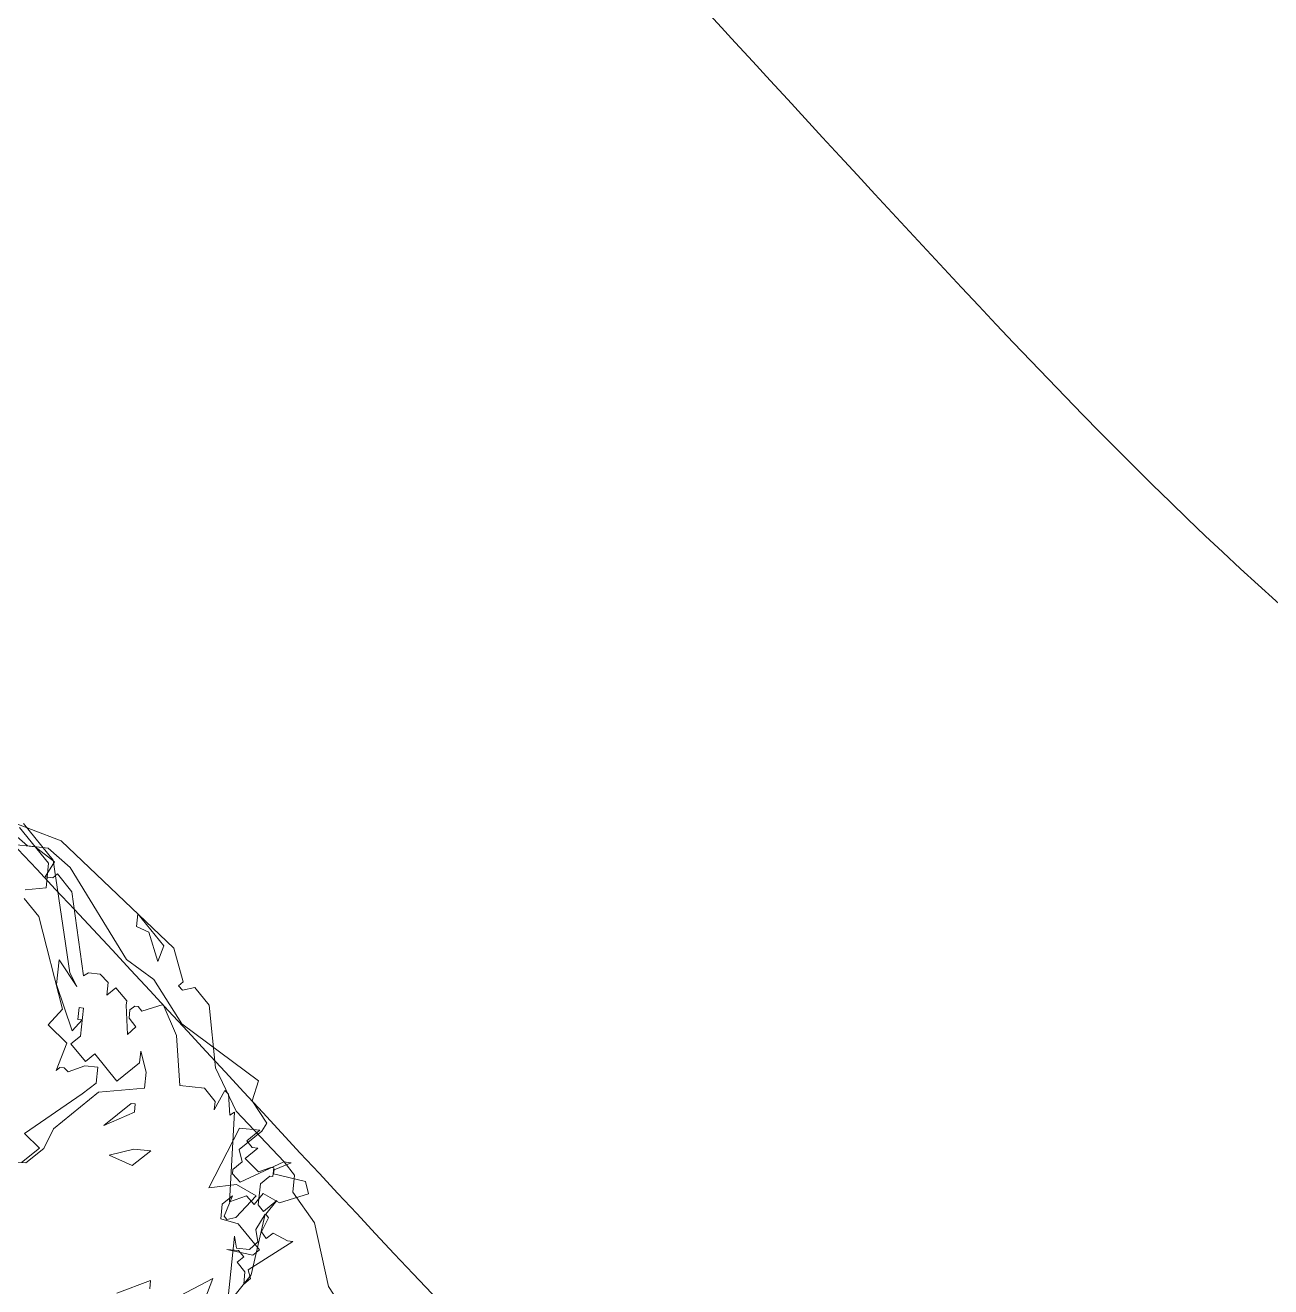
# Model space of a CAD drawing. Header units: metres. Extents: x 329311 to 330425, y 7396637 to 7397287.
# Drawn here: x 329858.848 to 329860.561, y 7397041.546 to 7397043.28 of the extents above; entities that cross this region are included whole.
import ezdxf

# ---------------------------------------------------------------- set-up
doc = ezdxf.new("R2010")
doc.units = ezdxf.units.M
doc.linetypes.add('CACHE2', pattern=[4.7625, 3.175, -1.5875])
doc.layers.get('0').update_dxf_attribs({"lineweight": 18})
doc.layers.add('ARBRE', color=251, linetype='Continuous', lineweight=13)
doc.layers.add('AXES+POTEAUX', color=6, linetype='CACHE2', lineweight=13)
doc.layers.add('VEGETAIS', color=3, linetype='Continuous')
pattern_1 = [(341.96263, (329827.33868, 7397103.38185), (0.0540704, 0.16604302), [0.127, -0.047625]), (71.96263, (329827.33868, 7397103.38185), (-0.16604302, 0.0540704), [0.127, -0.047625])]

# ---------------------------------------------------------------- blocks, each defined once
blk = doc.blocks.new('WMF26', base_point=(0, 0.001))
at = {"color": 85}
blk.add_lwpolyline([(9.732, -0.846), (10.255, -0.984), (11.302, -1.792), (11.412, -2.069), (11.376, -2.105), (11.412, -2.141), (11.514, -2.105), (11.652, -2.243), (11.761, -2.767), (11.973, -3.116), (12.424, -3.502), (12.525, -3.604), (12.525, -3.749), (12.736, -3.99), (12.911, -4.514), (13.05, -4.688)], dxfattribs=at)
at = {"color": 63}
for points in [[(9.83, -0.955), (9.974, -1.057), (10.15, -1.057), (10.353, -1.203), (10.913, -1.931), (11.161, -2.076), (11.438, -2.425), (12.136, -2.84), (12.099, -3.014), (12.245, -3.19), (12.209, -3.262), (12.034, -3.437), (12.071, -3.539), (11.998, -3.612), (11.998, -3.648), (12.071, -3.713), (12.421, -3.502), (12.486, -3.502), (12.346, -3.576), (12.346, -3.612), (12.624, -3.648), (12.66, -3.749), (12.421, -3.851), (12.274, -3.786), (12.209, -3.888), (12.136, -3.823), (11.998, -3.888), (11.962, -3.124), (11.925, -3.153), (11.895, -2.978), (11.859, -2.949), (11.787, -3.124), (11.787, -3.051), (11.685, -2.949), (11.474, -2.949), (11.401, -2.527), (11.263, -2.279), (11.088, -2.353), (11.052, -2.317), (11.023, -2.317), (10.986, -2.353), (10.986, -2.425), (11.052, -2.491), (10.986, -2.563), (10.95, -2.317), (10.95, -2.279), (10.848, -2.178), (10.776, -2.25), (10.776, -2.141), (10.703, -2.076), (10.601, -2.076), (10.564, -2.105), (10.389, -1.406), (10.252, -1.268), (10.216, -1.304), (10.15, -1.304), (10.216, -1.167), (10.04, -1.057), (9.83, -1.057)], [(11.125, -4.761), (11.401, -4.623), (11.401, -4.695)], [(11.612, -4.761), (11.925, -4.55), (11.859, -4.797)], [(12.071, -4.695), (12.071, -4.172), (12.099, -4.274), (12.209, -4.274), (12.274, -4.201), (12.245, -4.099), (12.31, -3.96), (12.245, -4.485), (12.071, -4.761)]]:
    blk.add_lwpolyline(points, dxfattribs=at)
at = {"color": 106}
for points in [[(9.92, -0.871), (10.204, -1.155), (10.444, -2.094), (10.517, -2.203), (10.342, -1.992), (10.342, -2.203), (10.517, -2.582), (10.59, -2.48), (10.553, -2.48), (10.553, -2.379), (10.59, -2.379), (10.59, -2.618), (10.517, -2.691), (10.655, -2.829), (10.728, -2.756), (10.939, -2.967), (11.114, -2.793), (11.114, -2.691), (11.179, -2.866), (11.179, -3.003), (10.794, -3.076), (10.444, -3.426), (10.379, -3.601), (10.24, -3.739), (10.168, -3.739)], [(10.204, -3.739), (10.342, -3.601), (10.204, -3.491), (10.655, -3.106), (10.765, -3.003), (10.765, -2.866), (10.655, -2.866), (10.517, -2.931), (10.481, -2.902), (10.444, -2.902), (10.415, -2.931), (10.481, -2.691), (10.306, -2.552), (10.415, -2.407), (10.132, -1.643), (9.993, -1.505)], [(9.993, -1.432), (10.168, -1.396), (10.168, -1.185), (9.891, -0.908)], [(11.179, -1.92), (11.078, -1.68), (10.968, -1.643), (10.968, -1.534), (11.216, -1.781), (11.179, -1.92), (11.179, -1.92)], [(11.114, -3.215), (10.866, -3.353), (11.078, -3.143), (11.114, -3.143), (11.114, -3.215), (11.114, -3.215)], [(12.091, -3.356), (12.143, -3.409), (12.191, -3.409), (12.091, -3.508), (12.217, -3.609), (12.317, -3.561), (12.342, -3.561), (12.342, -3.635), (12.317, -3.635), (12.243, -3.708), (12.243, -3.887), (12.295, -3.94), (12.396, -3.834), (12.317, -3.96), (12.342, -3.987), (12.295, -4.113), (12.342, -4.166), (12.396, -4.113), (12.522, -4.166), (12.57, -4.166), (12.217, -4.445), (12.243, -4.518), (12.191, -4.571), (12.191, -4.466), (12.117, -4.392), (12.169, -4.339), (12.117, -4.292), (12.017, -4.292), (12.243, -4.318), (12.295, -4.266), (12.091, -4.066), (11.939, -4.04), (11.939, -3.913), (12.017, -3.834), (11.965, -4.014), (11.991, -4.04), (12.065, -4.014), (12.217, -3.814), (12.043, -3.735), (11.812, -3.787), (12.017, -3.256), (12.191, -3.256), (12.091, -3.356), (12.091, -3.356)], [(11.143, -3.666), (10.939, -3.601), (11.143, -3.527), (11.288, -3.527), (11.143, -3.666), (11.143, -3.666)]]:
    blk.add_lwpolyline(points, dxfattribs=at)
blk = doc.blocks.new('T2_02')
at = {"xscale": 0.3499999999999943, "yscale": 0.3499999999999943, "zscale": 0.3499999999999943}
blk.add_blockref('WMF26', (-2.2399, 1.997), dxfattribs=at)

msp = doc.modelspace()

# ---------------------------------------------------------------- hatches: boundary and pattern name
at = {"layer": 'AXES+POTEAUX'}
h = msp.add_hatch(dxfattribs=at)
h.set_pattern_fill('ANGLE', color=253, scale=0.025)
h.set_pattern_definition(pattern_1)
edge = h.paths.add_edge_path()
edge.add_line((329850.6521, 7397051.5264), (329866.1448, 7397046.453))
edge.add_line((329864.5976, 7397047.8459), (329852.057, 7397051.9296))
edge.add_line((329861.3389, 7397048.907), (329859.8397, 7397049.3952))
edge.add_line((329865.0576, 7397049.1489), (329864.5976, 7397047.8459))
edge.add_line((329866.1448, 7397046.453), (329866.4378, 7397047.3639))
edge.add_line((329866.4378, 7397047.3639), (329869.0187, 7397046.5336))
edge.add_line((329870.9492, 7397047.2304), (329865.0576, 7397049.1489))
edge.add_line((329869.0187, 7397046.5336), (329868.7254, 7397045.6064))
edge.add_line((329868.7254, 7397045.6064), (329874.2876, 7397043.8012))
edge.add_line((329875.0309, 7397044.4484), (329870.5214, 7397045.9169))
edge.add_line((329870.5214, 7397045.9169), (329870.9492, 7397047.2304))
edge.add_line((329874.2876, 7397043.8012), (329873.5994, 7397041.6878))
edge.add_line((329875.298, 7397041.1347), (329875.7585, 7397042.549))
edge.add_line((329875.7585, 7397042.549), (329876.1582, 7397042.4188))
edge.add_line((329876.1582, 7397042.4188), (329876.6974, 7397044.1394))
edge.add_line((329876.6974, 7397044.1394), (329876.5032, 7397044.1659))
edge.add_line((329876.5032, 7397044.1659), (329875.0889, 7397044.6264))
edge.add_line((329875.0889, 7397044.6264), (329875.0309, 7397044.4484))
edge.add_line((329873.5994, 7397041.6878), (329875.298, 7397041.1347))
edge.add_line((329848.3439, 7397053.2343), (329850.9292, 7397052.4026))
edge.add_line((329850.9292, 7397052.4026), (329850.6521, 7397051.5264))
edge.add_line((329852.057, 7397051.9296), (329852.4849, 7397053.2434))
edge.add_line((329852.4849, 7397053.2434), (329832.0228, 7397059.8777))
edge.add_line((329831.3186, 7397057.8526), (329848.0786, 7397052.3955))
edge.add_line((329848.0786, 7397052.3955), (329848.3439, 7397053.2343))
edge.add_line((329831.359, 7397057.8394), (329832.0229, 7397059.8644))
h = msp.add_hatch(dxfattribs=at)
h.set_pattern_fill('ANGLE', color=253, scale=0.025)
h.set_pattern_definition(pattern_1)
edge = h.paths.add_edge_path()
edge.add_line((329826.7385, 7397041.2079), (329842.2426, 7397036.1779))
edge.add_line((329846.8442, 7397037.6251), (329826.8826, 7397044.0928))
edge.add_line((329826.7385, 7397041.2079), (329826.8826, 7397044.0928))
edge.add_line((329844.8123, 7397035.297), (329860.3047, 7397030.2222))
edge.add_line((329859.606, 7397032.0674), (329846.4153, 7397036.308))
edge.add_line((329845.088, 7397036.1686), (329844.8123, 7397035.297))
edge.add_line((329842.5027, 7397037.0002), (329845.088, 7397036.1686))
edge.add_line((329846.4153, 7397036.308), (329846.8442, 7397037.6251))
edge.add_line((329862.8868, 7397029.3806), (329868.6707, 7397027.4942))
edge.add_line((329868.6707, 7397027.4942), (329868.1393, 7397025.8622))
edge.add_line((329868.1393, 7397025.8622), (329869.8371, 7397025.3093))
edge.add_line((329869.8371, 7397025.3093), (329870.2976, 7397026.7236))
edge.add_line((329870.4296, 7397026.6807), (329870.9966, 7397028.5012))
edge.add_line((329870.9966, 7397028.5012), (329869.4474, 7397029.0057))
edge.add_line((329869.3891, 7397028.8268), (329864.8797, 7397030.2953))
edge.add_line((329864.8797, 7397030.2953), (329865.243, 7397031.6298))
edge.add_line((329865.243, 7397031.6298), (329860.0176, 7397033.3314))
edge.add_line((329860.0176, 7397033.3314), (329859.606, 7397032.0674))
edge.add_line((329860.3047, 7397030.2222), (329860.5922, 7397031.1312))
edge.add_line((329860.5922, 7397031.1312), (329863.1775, 7397030.2996))
edge.add_line((329863.1775, 7397030.2996), (329862.8868, 7397029.3806))
edge.add_line((329842.2426, 7397036.1779), (329842.5027, 7397037.0002))
edge.add_line((329869.4474, 7397029.0057), (329869.3891, 7397028.8268))

# ---------------------------------------------------------------- linework, layer by layer
at = {"layer": 'VEGETAIS'}
for points in [[(329853.356, 7397046.2003), (329864.5148, 7397043.7038), (329861.5651, 7397041.9526), (329858.2167, 7397044.4363), (329853.8269, 7397044.1193), (329853.356, 7397046.2003)], [(329852.8964, 7397041.2672), (329857.6581, 7397043.125), (329861.0745, 7397040.4459), (329865.2215, 7397042.3465), (329867.8261, 7397036.3211), (329861.7257, 7397038.1446), (329852.8964, 7397041.2672)]]:
    msp.add_spline(points, degree=3, dxfattribs=at)

# ---------------------------------------------------------------- block references
at = {"layer": 'ARBRE', "xscale": 0.4621142716754235, "yscale": 0.4621142716754235, "zscale": 0.4621142716754235, "rotation": 354.0121026411171}
msp.add_blockref('T2_02', (329858.1975, 7397041.4647), dxfattribs=at)

doc.saveas('drawing.dxf')
